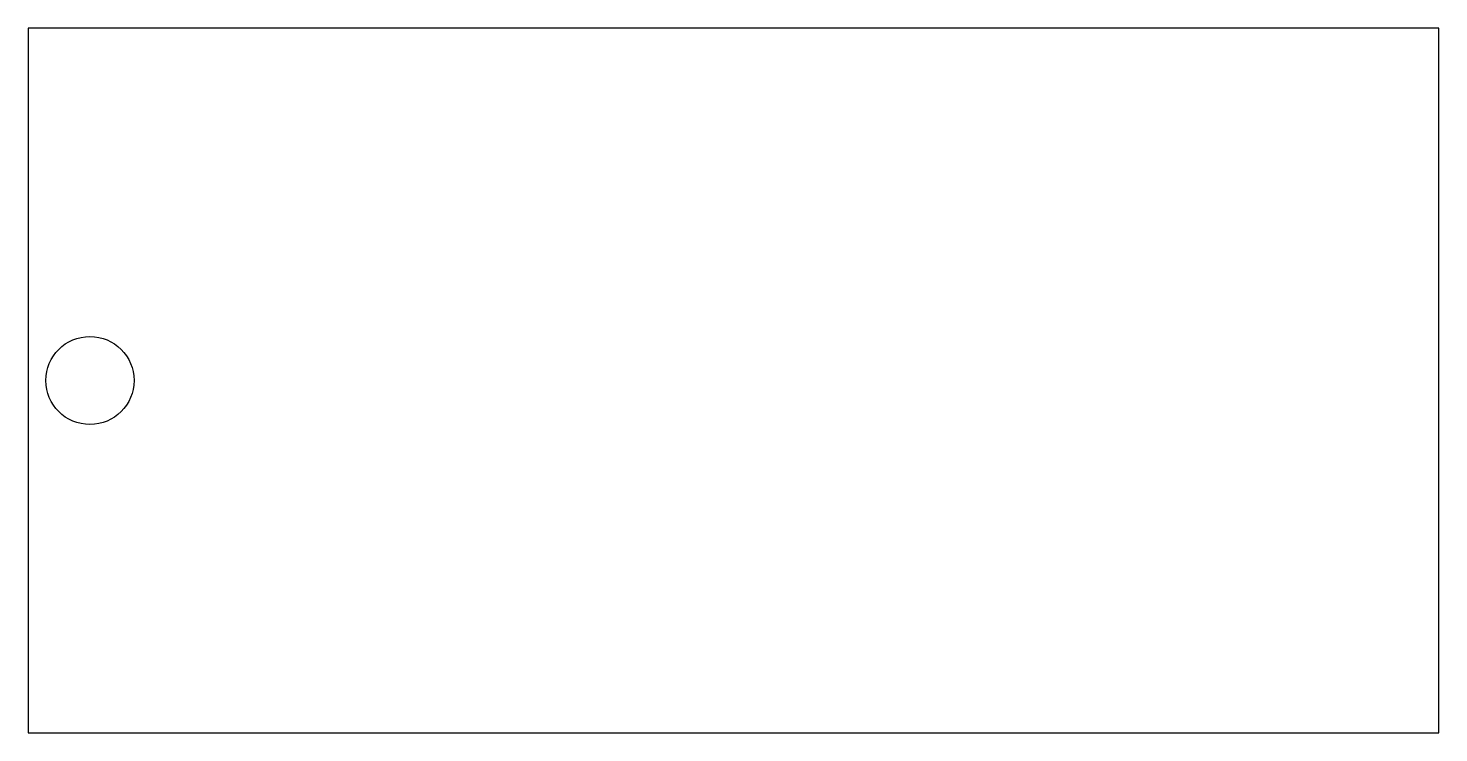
# Model space of a CAD drawing. Header units: millimetres. Extents: x 0 to 80, y 0 to 40.
import ezdxf

# ---------------------------------------------------------------- set-up
doc = ezdxf.new("R2010")
doc.units = ezdxf.units.MM

msp = doc.modelspace()

# ---------------------------------------------------------------- linework, layer by layer
msp.add_lwpolyline([(0, 0), (80, 0), (80, 40), (0, 40)], close=True)
msp.add_circle((3.5, 20), 2.5)

doc.saveas('drawing.dxf')
